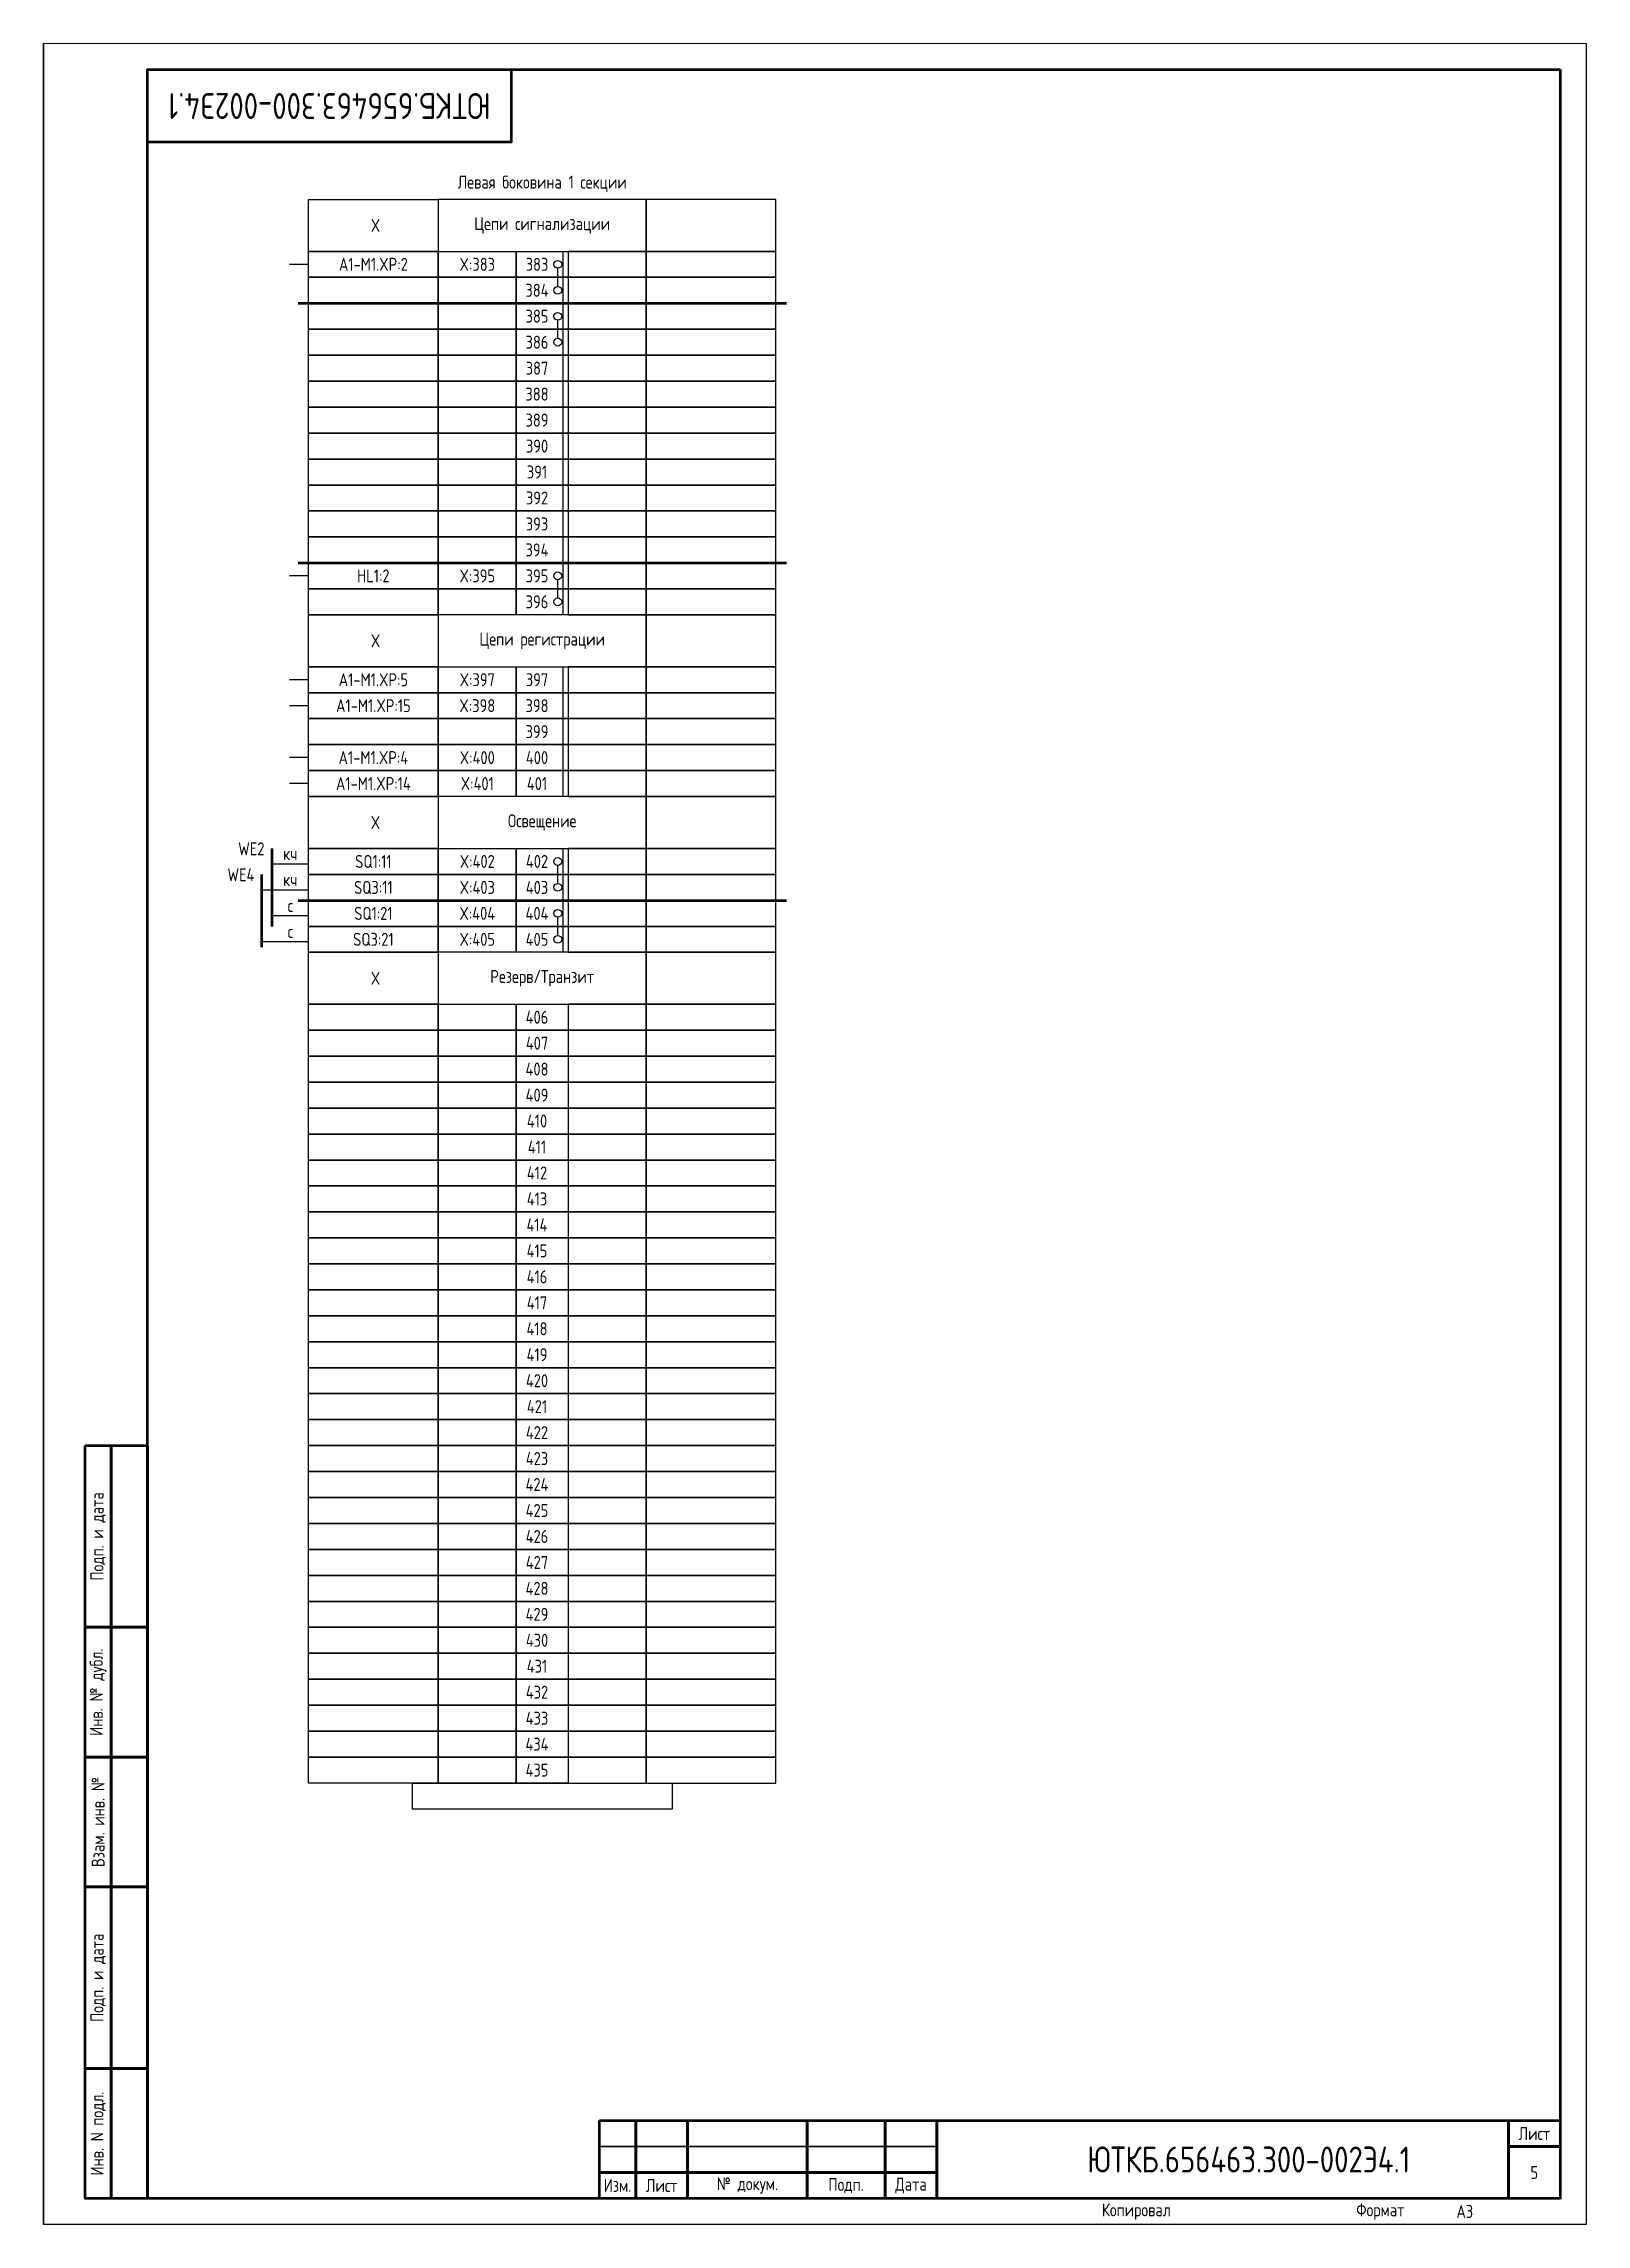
# Paper-space layout 'Э4.1_5' of a CAD drawing. Header units: millimetres, sheet in inches. Extents: x 237.7 to 244.8, y 94.4 to 104.5.
# The model-space entities are those that its viewports show. They can reach past a viewport. Long polylines and large blocks are cut down to what shows.
import ezdxf

# ---------------------------------------------------------------- set-up
doc = ezdxf.new("R2010")
doc.units = ezdxf.units.MM
doc.styles.add('Gost_type_A', font='GOST_A.TTF')

# ---------------------------------------------------------------- blocks, each defined once
blk = doc.blocks.new('Штамп левый нижний')
at = {"lineweight": 50}
for points in [[(-12, 145), (-7, 145), (-7, 110), (-12, 110)], [(-7, 145), (0, 145), (0, 110), (-7, 110)], [(-12, 110), (-7, 110), (-7, 85), (-12, 85)], [(-7, 110), (0, 110), (0, 85), (-7, 85)], [(-12, 85), (-7, 85), (-7, 60), (-12, 60)], [(-7, 85), (0, 85), (0, 60), (-7, 60)], [(-12, 60), (-7, 60), (-7, 25), (-12, 25)], [(-7, 60), (0, 60), (0, 25), (-7, 25)], [(-12, 25), (-7, 25), (-7, 0), (-12, 0)], [(-7, 25), (0, 25), (0, 0), (-7, 0)]]:
    blk.add_lwpolyline(points, close=True, dxfattribs=at)
at = {"char_height": 2.5, "attachment_point": 5, "rotation": 90, "style": 'Gost_type_A'}
for s, insert, width in [('Подп. и дата', (-9.5, 127.5), 35), ('Инв. № дубл.', (-9.5, 97.5), 25), ('Взам. инв. №', (-9.5, 72.5), 25), ('Подп. и дата', (-9.5, 42.5), 35), ('Инв. N подл.', (-9.5, 12.5), 25)]:
    blk.add_mtext(s, dxfattribs=dict(at, insert=insert, width=width))
blk = doc.blocks.new('Штамп угловой верхний')
at = {"lineweight": 50}
blk.add_lwpolyline([(0, 0), (70, 0), (70, -14), (0, -14)], close=True, dxfattribs=at)
blk = doc.blocks.new('Штамп малый нижний')
at = {"lineweight": 50}
for points in [[(-185, 15), (-178, 15), (-178, 5), (-185, 5)], [(-178, 15), (-168, 15), (-168, 5), (-178, 5)], [(-168, 15), (-145, 15), (-145, 5), (-168, 5)], [(-145, 15), (-130, 15), (-130, 5), (-145, 5)], [(-130, 15), (-120, 15), (-120, 5), (-130, 5)], [(-120, 15), (-10, 15), (-10, 0), (-120, 0)], [(-10, 15), (0, 15), (0, 10), (-10, 10)], [(-10, 10), (0, 10), (0, 0), (-10, 0)], [(-185, 5), (-178, 5), (-178, 0), (-185, 0)], [(-178, 5), (-168, 5), (-168, 0), (-178, 0)], [(-168, 5), (-145, 5), (-145, 0), (-168, 0)], [(-145, 5), (-130, 5), (-130, 0), (-145, 0)], [(-130, 5), (-120, 5), (-120, 0), (-130, 0)]]:
    blk.add_lwpolyline(points, close=True, dxfattribs=at)
for points in [[(-185, 15), (-178, 15), (-178, 10), (-185, 10)], [(-178, 15), (-168, 15), (-168, 10), (-178, 10)], [(-168, 15), (-145, 15), (-145, 10), (-168, 10)], [(-145, 15), (-130, 15), (-130, 10), (-145, 10)], [(-130, 15), (-120, 15), (-120, 10), (-130, 10)], [(-185, 10), (-178, 10), (-178, 5), (-185, 5)], [(-178, 10), (-168, 10), (-168, 5), (-178, 5)], [(-168, 10), (-145, 10), (-145, 5), (-168, 5)], [(-145, 10), (-130, 10), (-130, 5), (-145, 5)], [(-130, 10), (-120, 10), (-120, 5), (-130, 5)]]:
    blk.add_lwpolyline(points, close=True)
at = {"char_height": 2.5, "style": 'Gost_type_A'}
for s, insert, width, attachment_point in [('Лист', (-5, 12.5), 10, 5), ('Изм.', (-181.5, 2.5), 7, 5), ('Лист', (-173, 2.5), 10, 5), ('№ докум.', (-156.5, 2.5), 23, 5), ('Подп.', (-137.5, 2.5), 15, 5), ('Дата', (-125, 2.5), 10, 5), ('Копировал', (-75, -2.53), 13.1202, 6), ('Формат', (-30, -2.53), 13.1202, 6)]:
    blk.add_mtext(s, dxfattribs=dict(at, insert=insert, width=width, attachment_point=attachment_point))

msp = doc.modelspace()

# ---------------------------------------------------------------- linework, layer by layer
for p, q in [((7168, 380.07), (7168, 320.07)), ((7119, 377.57), (7115.38, 377.57)), ((7167, 373.32), (7167, 376.82)), ((7167, 363.32), (7167, 366.82)), ((7168, 320.07), (7168, 310.07)), ((7119, 317.57), (7115.38, 317.57)), ((7167, 313.32), (7167, 316.82)), ((7168, 300.07), (7168, 275.07)), ((7119, 297.57), (7115.38, 297.57)), ((7119, 292.57), (7115.38, 292.57)), ((7119, 282.57), (7115.38, 282.57)), ((7119, 277.57), (7115.38, 277.57)), ((7168, 265.07), (7168, 245.07)), ((7119, 262.07), (7112, 262.07)), ((7167, 258.32), (7167, 261.82)), ((7119, 257.07), (7110, 257.07)), ((7119, 252.07), (7112, 252.07)), ((7167, 248.32), (7167, 251.82)), ((7119, 247.07), (7110, 247.07))]:
    msp.add_line(p, q)
at = {"lineweight": 50}
for p, q in [((7117, 370.07), (7211, 370.07)), ((7117, 320.07), (7211, 320.07)), ((7112, 250.07), (7112, 265.07)), ((7110, 246.07), (7110, 260.07)), ((7117, 255.07), (7211, 255.07))]:
    msp.add_line(p, q, dxfattribs=at)
for points in [[(7068, 420.07), (7068, 0.07), (6771, 0.07), (6771, 420.07)], [(7365, 420.07), (7365, 0.07), (7068, 0.07), (7068, 420.07)], [(7119, 390.07), (7144, 390.07), (7144, 380.07), (7119, 380.07)], [(7184, 390.07), (7144, 390.07), (7144, 380.07), (7184, 380.07)], [(7209, 390.07), (7184, 390.07), (7184, 380.07), (7209, 380.07)], [(7119, 380.07), (7144, 380.07), (7144, 375.07), (7119, 375.07)], [(7144, 380.07), (7159, 380.07), (7159, 375.07), (7144, 375.07)], [(7159, 380.07), (7169, 380.07), (7169, 375.07), (7159, 375.07)], [(7184, 380.07), (7169, 380.07), (7169, 375.07), (7184, 375.07)], [(7209, 380.07), (7184, 380.07), (7184, 375.07), (7209, 375.07)], [(7119, 375.07), (7144, 375.07), (7144, 370.07), (7119, 370.07)], [(7144, 375.07), (7159, 375.07), (7159, 370.07), (7144, 370.07)], [(7159, 375.07), (7169, 375.07), (7169, 370.07), (7159, 370.07)], [(7184, 375.07), (7169, 375.07), (7169, 370.07), (7184, 370.07)], [(7209, 375.07), (7184, 375.07), (7184, 370.07), (7209, 370.07)], [(7119, 370.07), (7144, 370.07), (7144, 365.07), (7119, 365.07)], [(7144, 370.07), (7159, 370.07), (7159, 365.07), (7144, 365.07)], [(7159, 370.07), (7169, 370.07), (7169, 365.07), (7159, 365.07)], [(7184, 370.07), (7169, 370.07), (7169, 365.07), (7184, 365.07)], [(7209, 370.07), (7184, 370.07), (7184, 365.07), (7209, 365.07)], [(7119, 365.07), (7144, 365.07), (7144, 360.07), (7119, 360.07)], [(7144, 365.07), (7159, 365.07), (7159, 360.07), (7144, 360.07)], [(7159, 365.07), (7169, 365.07), (7169, 360.07), (7159, 360.07)], [(7184, 365.07), (7169, 365.07), (7169, 360.07), (7184, 360.07)], [(7209, 365.07), (7184, 365.07), (7184, 360.07), (7209, 360.07)], [(7119, 360.07), (7144, 360.07), (7144, 355.07), (7119, 355.07)], [(7144, 360.07), (7159, 360.07), (7159, 355.07), (7144, 355.07)], [(7159, 360.07), (7169, 360.07), (7169, 355.07), (7159, 355.07)], [(7184, 360.07), (7169, 360.07), (7169, 355.07), (7184, 355.07)], [(7209, 360.07), (7184, 360.07), (7184, 355.07), (7209, 355.07)], [(7119, 355.07), (7144, 355.07), (7144, 350.07), (7119, 350.07)], [(7144, 355.07), (7159, 355.07), (7159, 350.07), (7144, 350.07)], [(7159, 355.07), (7169, 355.07), (7169, 350.07), (7159, 350.07)], [(7184, 355.07), (7169, 355.07), (7169, 350.07), (7184, 350.07)], [(7209, 355.07), (7184, 355.07), (7184, 350.07), (7209, 350.07)], [(7119, 350.07), (7144, 350.07), (7144, 345.07), (7119, 345.07)], [(7144, 350.07), (7159, 350.07), (7159, 345.07), (7144, 345.07)], [(7159, 350.07), (7169, 350.07), (7169, 345.07), (7159, 345.07)], [(7184, 350.07), (7169, 350.07), (7169, 345.07), (7184, 345.07)], [(7209, 350.07), (7184, 350.07), (7184, 345.07), (7209, 345.07)], [(7119, 345.07), (7144, 345.07), (7144, 340.07), (7119, 340.07)], [(7144, 345.07), (7159, 345.07), (7159, 340.07), (7144, 340.07)], [(7159, 345.07), (7169, 345.07), (7169, 340.07), (7159, 340.07)], [(7184, 345.07), (7169, 345.07), (7169, 340.07), (7184, 340.07)], [(7209, 345.07), (7184, 345.07), (7184, 340.07), (7209, 340.07)], [(7119, 340.07), (7144, 340.07), (7144, 335.07), (7119, 335.07)], [(7144, 340.07), (7159, 340.07), (7159, 335.07), (7144, 335.07)], [(7159, 340.07), (7169, 340.07), (7169, 335.07), (7159, 335.07)], [(7184, 340.07), (7169, 340.07), (7169, 335.07), (7184, 335.07)], [(7209, 340.07), (7184, 340.07), (7184, 335.07), (7209, 335.07)], [(7119, 335.07), (7144, 335.07), (7144, 330.07), (7119, 330.07)], [(7144, 335.07), (7159, 335.07), (7159, 330.07), (7144, 330.07)], [(7159, 335.07), (7169, 335.07), (7169, 330.07), (7159, 330.07)], [(7184, 335.07), (7169, 335.07), (7169, 330.07), (7184, 330.07)], [(7209, 335.07), (7184, 335.07), (7184, 330.07), (7209, 330.07)], [(7119, 330.07), (7144, 330.07), (7144, 325.07), (7119, 325.07)], [(7144, 330.07), (7159, 330.07), (7159, 325.07), (7144, 325.07)], [(7159, 330.07), (7169, 330.07), (7169, 325.07), (7159, 325.07)], [(7184, 330.07), (7169, 330.07), (7169, 325.07), (7184, 325.07)], [(7209, 330.07), (7184, 330.07), (7184, 325.07), (7209, 325.07)], [(7119, 325.07), (7144, 325.07), (7144, 320.07), (7119, 320.07)], [(7144, 325.07), (7159, 325.07), (7159, 320.07), (7144, 320.07)], [(7159, 325.07), (7169, 325.07), (7169, 320.07), (7159, 320.07)], [(7184, 325.07), (7169, 325.07), (7169, 320.07), (7184, 320.07)], [(7209, 325.07), (7184, 325.07), (7184, 320.07), (7209, 320.07)], [(7119, 320.07), (7144, 320.07), (7144, 315.07), (7119, 315.07)], [(7144, 320.07), (7159, 320.07), (7159, 315.07), (7144, 315.07)], [(7159, 320.07), (7169, 320.07), (7169, 315.07), (7159, 315.07)], [(7184, 320.07), (7169, 320.07), (7169, 315.07), (7184, 315.07)], [(7209, 320.07), (7184, 320.07), (7184, 315.07), (7209, 315.07)], [(7119, 315.07), (7144, 315.07), (7144, 310.07), (7119, 310.07)], [(7144, 315.07), (7159, 315.07), (7159, 310.07), (7144, 310.07)], [(7159, 315.07), (7169, 315.07), (7169, 310.07), (7159, 310.07)], [(7184, 315.07), (7169, 315.07), (7169, 310.07), (7184, 310.07)], [(7209, 315.07), (7184, 315.07), (7184, 310.07), (7209, 310.07)], [(7119, 310.07), (7144, 310.07), (7144, 300.07), (7119, 300.07)], [(7184, 310.07), (7144, 310.07), (7144, 300.07), (7184, 300.07)], [(7209, 310.07), (7184, 310.07), (7184, 300.07), (7209, 300.07)], [(7119, 300.07), (7144, 300.07), (7144, 295.07), (7119, 295.07)], [(7144, 300.07), (7159, 300.07), (7159, 295.07), (7144, 295.07)], [(7159, 300.07), (7169, 300.07), (7169, 295.07), (7159, 295.07)], [(7184, 300.07), (7169, 300.07), (7169, 295.07), (7184, 295.07)], [(7209, 300.07), (7184, 300.07), (7184, 295.07), (7209, 295.07)], [(7119, 295.07), (7144, 295.07), (7144, 290.07), (7119, 290.07)], [(7144, 295.07), (7159, 295.07), (7159, 290.07), (7144, 290.07)], [(7159, 295.07), (7169, 295.07), (7169, 290.07), (7159, 290.07)], [(7184, 295.07), (7169, 295.07), (7169, 290.07), (7184, 290.07)], [(7209, 295.07), (7184, 295.07), (7184, 290.07), (7209, 290.07)], [(7119, 290.07), (7144, 290.07), (7144, 285.07), (7119, 285.07)], [(7144, 290.07), (7159, 290.07), (7159, 285.07), (7144, 285.07)], [(7159, 290.07), (7169, 290.07), (7169, 285.07), (7159, 285.07)], [(7184, 290.07), (7169, 290.07), (7169, 285.07), (7184, 285.07)], [(7209, 290.07), (7184, 290.07), (7184, 285.07), (7209, 285.07)], [(7119, 285.07), (7144, 285.07), (7144, 280.07), (7119, 280.07)], [(7144, 285.07), (7159, 285.07), (7159, 280.07), (7144, 280.07)], [(7159, 285.07), (7169, 285.07), (7169, 280.07), (7159, 280.07)], [(7184, 285.07), (7169, 285.07), (7169, 280.07), (7184, 280.07)], [(7209, 285.07), (7184, 285.07), (7184, 280.07), (7209, 280.07)], [(7119, 280.07), (7144, 280.07), (7144, 275.07), (7119, 275.07)], [(7144, 280.07), (7159, 280.07), (7159, 275.07), (7144, 275.07)], [(7159, 280.07), (7169, 280.07), (7169, 275.07), (7159, 275.07)], [(7184, 280.07), (7169, 280.07), (7169, 275.07), (7184, 275.07)], [(7209, 280.07), (7184, 280.07), (7184, 275.07), (7209, 275.07)], [(7119, 275.07), (7144, 275.07), (7144, 265.07), (7119, 265.07)], [(7184, 275.07), (7144, 275.07), (7144, 265.07), (7184, 265.07)], [(7209, 275.07), (7184, 275.07), (7184, 265.07), (7209, 265.07)], [(7119, 265.07), (7144, 265.07), (7144, 260.07), (7119, 260.07)], [(7144, 265.07), (7159, 265.07), (7159, 260.07), (7144, 260.07)], [(7159, 265.07), (7169, 265.07), (7169, 260.07), (7159, 260.07)], [(7184, 265.07), (7169, 265.07), (7169, 260.07), (7184, 260.07)], [(7209, 265.07), (7184, 265.07), (7184, 260.07), (7209, 260.07)], [(7119, 260.07), (7144, 260.07), (7144, 255.07), (7119, 255.07)], [(7144, 260.07), (7159, 260.07), (7159, 255.07), (7144, 255.07)], [(7159, 260.07), (7169, 260.07), (7169, 255.07), (7159, 255.07)], [(7184, 260.07), (7169, 260.07), (7169, 255.07), (7184, 255.07)], [(7209, 260.07), (7184, 260.07), (7184, 255.07), (7209, 255.07)], [(7119, 255.07), (7144, 255.07), (7144, 250.07), (7119, 250.07)], [(7144, 255.07), (7159, 255.07), (7159, 250.07), (7144, 250.07)], [(7159, 255.07), (7169, 255.07), (7169, 250.07), (7159, 250.07)], [(7184, 255.07), (7169, 255.07), (7169, 250.07), (7184, 250.07)], [(7209, 255.07), (7184, 255.07), (7184, 250.07), (7209, 250.07)], [(7119, 250.07), (7144, 250.07), (7144, 245.07), (7119, 245.07)], [(7144, 250.07), (7159, 250.07), (7159, 245.07), (7144, 245.07)], [(7159, 250.07), (7169, 250.07), (7169, 245.07), (7159, 245.07)], [(7184, 250.07), (7169, 250.07), (7169, 245.07), (7184, 245.07)], [(7209, 250.07), (7184, 250.07), (7184, 245.07), (7209, 245.07)], [(7119, 245.07), (7144, 245.07), (7144, 235.07), (7119, 235.07)], [(7184, 245.07), (7144, 245.07), (7144, 235.07), (7184, 235.07)], [(7209, 245.07), (7184, 245.07), (7184, 235.07), (7209, 235.07)], [(7119, 235.07), (7144, 235.07), (7144, 230.07), (7119, 230.07)], [(7144, 235.07), (7159, 235.07), (7159, 230.07), (7144, 230.07)], [(7159, 235.07), (7169, 235.07), (7169, 230.07), (7159, 230.07)], [(7184, 235.07), (7169, 235.07), (7169, 230.07), (7184, 230.07)], [(7209, 235.07), (7184, 235.07), (7184, 230.07), (7209, 230.07)], [(7119, 230.07), (7144, 230.07), (7144, 225.07), (7119, 225.07)], [(7144, 230.07), (7159, 230.07), (7159, 225.07), (7144, 225.07)], [(7159, 230.07), (7169, 230.07), (7169, 225.07), (7159, 225.07)], [(7184, 230.07), (7169, 230.07), (7169, 225.07), (7184, 225.07)], [(7209, 230.07), (7184, 230.07), (7184, 225.07), (7209, 225.07)], [(7119, 225.07), (7144, 225.07), (7144, 220.07), (7119, 220.07)], [(7144, 225.07), (7159, 225.07), (7159, 220.07), (7144, 220.07)], [(7159, 225.07), (7169, 225.07), (7169, 220.07), (7159, 220.07)], [(7184, 225.07), (7169, 225.07), (7169, 220.07), (7184, 220.07)], [(7209, 225.07), (7184, 225.07), (7184, 220.07), (7209, 220.07)], [(7119, 220.07), (7144, 220.07), (7144, 215.07), (7119, 215.07)], [(7144, 220.07), (7159, 220.07), (7159, 215.07), (7144, 215.07)], [(7159, 220.07), (7169, 220.07), (7169, 215.07), (7159, 215.07)], [(7184, 220.07), (7169, 220.07), (7169, 215.07), (7184, 215.07)], [(7209, 220.07), (7184, 220.07), (7184, 215.07), (7209, 215.07)], [(7119, 215.07), (7144, 215.07), (7144, 210.07), (7119, 210.07)], [(7144, 215.07), (7159, 215.07), (7159, 210.07), (7144, 210.07)], [(7159, 215.07), (7169, 215.07), (7169, 210.07), (7159, 210.07)], [(7184, 215.07), (7169, 215.07), (7169, 210.07), (7184, 210.07)], [(7209, 215.07), (7184, 215.07), (7184, 210.07), (7209, 210.07)], [(7119, 210.07), (7144, 210.07), (7144, 205.07), (7119, 205.07)], [(7144, 210.07), (7159, 210.07), (7159, 205.07), (7144, 205.07)], [(7159, 210.07), (7169, 210.07), (7169, 205.07), (7159, 205.07)], [(7184, 210.07), (7169, 210.07), (7169, 205.07), (7184, 205.07)], [(7209, 210.07), (7184, 210.07), (7184, 205.07), (7209, 205.07)], [(7119, 205.07), (7144, 205.07), (7144, 200.07), (7119, 200.07)], [(7144, 205.07), (7159, 205.07), (7159, 200.07), (7144, 200.07)], [(7159, 205.07), (7169, 205.07), (7169, 200.07), (7159, 200.07)], [(7184, 205.07), (7169, 205.07), (7169, 200.07), (7184, 200.07)], [(7209, 205.07), (7184, 205.07), (7184, 200.07), (7209, 200.07)], [(7119, 200.07), (7144, 200.07), (7144, 195.07), (7119, 195.07)], [(7144, 200.07), (7159, 200.07), (7159, 195.07), (7144, 195.07)], [(7159, 200.07), (7169, 200.07), (7169, 195.07), (7159, 195.07)], [(7184, 200.07), (7169, 200.07), (7169, 195.07), (7184, 195.07)], [(7209, 200.07), (7184, 200.07), (7184, 195.07), (7209, 195.07)], [(7119, 195.07), (7144, 195.07), (7144, 190.07), (7119, 190.07)], [(7144, 195.07), (7159, 195.07), (7159, 190.07), (7144, 190.07)], [(7159, 195.07), (7169, 195.07), (7169, 190.07), (7159, 190.07)], [(7184, 195.07), (7169, 195.07), (7169, 190.07), (7184, 190.07)], [(7209, 195.07), (7184, 195.07), (7184, 190.07), (7209, 190.07)], [(7119, 190.07), (7144, 190.07), (7144, 185.07), (7119, 185.07)], [(7144, 190.07), (7159, 190.07), (7159, 185.07), (7144, 185.07)], [(7159, 190.07), (7169, 190.07), (7169, 185.07), (7159, 185.07)], [(7184, 190.07), (7169, 190.07), (7169, 185.07), (7184, 185.07)], [(7209, 190.07), (7184, 190.07), (7184, 185.07), (7209, 185.07)], [(7119, 185.07), (7144, 185.07), (7144, 180.07), (7119, 180.07)], [(7144, 185.07), (7159, 185.07), (7159, 180.07), (7144, 180.07)], [(7159, 185.07), (7169, 185.07), (7169, 180.07), (7159, 180.07)], [(7184, 185.07), (7169, 185.07), (7169, 180.07), (7184, 180.07)], [(7209, 185.07), (7184, 185.07), (7184, 180.07), (7209, 180.07)], [(7119, 180.07), (7144, 180.07), (7144, 175.07), (7119, 175.07)], [(7144, 180.07), (7159, 180.07), (7159, 175.07), (7144, 175.07)], [(7159, 180.07), (7169, 180.07), (7169, 175.07), (7159, 175.07)], [(7184, 180.07), (7169, 180.07), (7169, 175.07), (7184, 175.07)], [(7209, 180.07), (7184, 180.07), (7184, 175.07), (7209, 175.07)], [(7119, 175.07), (7144, 175.07), (7144, 170.07), (7119, 170.07)], [(7144, 175.07), (7159, 175.07), (7159, 170.07), (7144, 170.07)], [(7159, 175.07), (7169, 175.07), (7169, 170.07), (7159, 170.07)], [(7184, 175.07), (7169, 175.07), (7169, 170.07), (7184, 170.07)], [(7209, 175.07), (7184, 175.07), (7184, 170.07), (7209, 170.07)], [(7119, 170.07), (7144, 170.07), (7144, 165.07), (7119, 165.07)], [(7144, 170.07), (7159, 170.07), (7159, 165.07), (7144, 165.07)], [(7159, 170.07), (7169, 170.07), (7169, 165.07), (7159, 165.07)], [(7184, 170.07), (7169, 170.07), (7169, 165.07), (7184, 165.07)], [(7209, 170.07), (7184, 170.07), (7184, 165.07), (7209, 165.07)], [(7119, 165.07), (7144, 165.07), (7144, 160.07), (7119, 160.07)], [(7144, 165.07), (7159, 165.07), (7159, 160.07), (7144, 160.07)], [(7159, 165.07), (7169, 165.07), (7169, 160.07), (7159, 160.07)], [(7184, 165.07), (7169, 165.07), (7169, 160.07), (7184, 160.07)], [(7209, 165.07), (7184, 165.07), (7184, 160.07), (7209, 160.07)], [(7119, 160.07), (7144, 160.07), (7144, 155.07), (7119, 155.07)], [(7144, 160.07), (7159, 160.07), (7159, 155.07), (7144, 155.07)], [(7159, 160.07), (7169, 160.07), (7169, 155.07), (7159, 155.07)], [(7184, 160.07), (7169, 160.07), (7169, 155.07), (7184, 155.07)], [(7209, 160.07), (7184, 160.07), (7184, 155.07), (7209, 155.07)], [(7119, 155.07), (7144, 155.07), (7144, 150.07), (7119, 150.07)], [(7144, 155.07), (7159, 155.07), (7159, 150.07), (7144, 150.07)], [(7159, 155.07), (7169, 155.07), (7169, 150.07), (7159, 150.07)], [(7184, 155.07), (7169, 155.07), (7169, 150.07), (7184, 150.07)], [(7209, 155.07), (7184, 155.07), (7184, 150.07), (7209, 150.07)], [(7119, 150.07), (7144, 150.07), (7144, 145.07), (7119, 145.07)], [(7144, 150.07), (7159, 150.07), (7159, 145.07), (7144, 145.07)], [(7159, 150.07), (7169, 150.07), (7169, 145.07), (7159, 145.07)], [(7184, 150.07), (7169, 150.07), (7169, 145.07), (7184, 145.07)], [(7209, 150.07), (7184, 150.07), (7184, 145.07), (7209, 145.07)], [(7119, 145.07), (7144, 145.07), (7144, 140.07), (7119, 140.07)], [(7144, 145.07), (7159, 145.07), (7159, 140.07), (7144, 140.07)], [(7159, 145.07), (7169, 145.07), (7169, 140.07), (7159, 140.07)], [(7184, 145.07), (7169, 145.07), (7169, 140.07), (7184, 140.07)], [(7209, 145.07), (7184, 145.07), (7184, 140.07), (7209, 140.07)], [(7119, 140.07), (7144, 140.07), (7144, 135.07), (7119, 135.07)], [(7144, 140.07), (7159, 140.07), (7159, 135.07), (7144, 135.07)], [(7159, 140.07), (7169, 140.07), (7169, 135.07), (7159, 135.07)], [(7184, 140.07), (7169, 140.07), (7169, 135.07), (7184, 135.07)], [(7209, 140.07), (7184, 140.07), (7184, 135.07), (7209, 135.07)], [(7119, 135.07), (7144, 135.07), (7144, 130.07), (7119, 130.07)], [(7144, 135.07), (7159, 135.07), (7159, 130.07), (7144, 130.07)], [(7159, 135.07), (7169, 135.07), (7169, 130.07), (7159, 130.07)], [(7184, 135.07), (7169, 135.07), (7169, 130.07), (7184, 130.07)], [(7209, 135.07), (7184, 135.07), (7184, 130.07), (7209, 130.07)], [(7119, 130.07), (7144, 130.07), (7144, 125.07), (7119, 125.07)], [(7144, 130.07), (7159, 130.07), (7159, 125.07), (7144, 125.07)], [(7159, 130.07), (7169, 130.07), (7169, 125.07), (7159, 125.07)], [(7184, 130.07), (7169, 130.07), (7169, 125.07), (7184, 125.07)], [(7209, 130.07), (7184, 130.07), (7184, 125.07), (7209, 125.07)], [(7119, 125.07), (7144, 125.07), (7144, 120.07), (7119, 120.07)], [(7144, 125.07), (7159, 125.07), (7159, 120.07), (7144, 120.07)], [(7159, 125.07), (7169, 125.07), (7169, 120.07), (7159, 120.07)], [(7184, 125.07), (7169, 125.07), (7169, 120.07), (7184, 120.07)], [(7209, 125.07), (7184, 125.07), (7184, 120.07), (7209, 120.07)], [(7119, 120.07), (7144, 120.07), (7144, 115.07), (7119, 115.07)], [(7144, 120.07), (7159, 120.07), (7159, 115.07), (7144, 115.07)], [(7159, 120.07), (7169, 120.07), (7169, 115.07), (7159, 115.07)], [(7184, 120.07), (7169, 120.07), (7169, 115.07), (7184, 115.07)], [(7209, 120.07), (7184, 120.07), (7184, 115.07), (7209, 115.07)], [(7119, 115.07), (7144, 115.07), (7144, 110.07), (7119, 110.07)], [(7144, 115.07), (7159, 115.07), (7159, 110.07), (7144, 110.07)], [(7159, 115.07), (7169, 115.07), (7169, 110.07), (7159, 110.07)], [(7184, 115.07), (7169, 115.07), (7169, 110.07), (7184, 110.07)], [(7209, 115.07), (7184, 115.07), (7184, 110.07), (7209, 110.07)], [(7119, 110.07), (7144, 110.07), (7144, 105.07), (7119, 105.07)], [(7144, 110.07), (7159, 110.07), (7159, 105.07), (7144, 105.07)], [(7159, 110.07), (7169, 110.07), (7169, 105.07), (7159, 105.07)], [(7184, 110.07), (7169, 110.07), (7169, 105.07), (7184, 105.07)], [(7209, 110.07), (7184, 110.07), (7184, 105.07), (7209, 105.07)], [(7119, 105.07), (7144, 105.07), (7144, 100.07), (7119, 100.07)], [(7144, 105.07), (7159, 105.07), (7159, 100.07), (7144, 100.07)], [(7159, 105.07), (7169, 105.07), (7169, 100.07), (7159, 100.07)], [(7184, 105.07), (7169, 105.07), (7169, 100.07), (7184, 100.07)], [(7209, 105.07), (7184, 105.07), (7184, 100.07), (7209, 100.07)], [(7119, 100.07), (7144, 100.07), (7144, 95.07), (7119, 95.07)], [(7144, 100.07), (7159, 100.07), (7159, 95.07), (7144, 95.07)], [(7159, 100.07), (7169, 100.07), (7169, 95.07), (7159, 95.07)], [(7184, 100.07), (7169, 100.07), (7169, 95.07), (7184, 95.07)], [(7209, 100.07), (7184, 100.07), (7184, 95.07), (7209, 95.07)], [(7119, 95.07), (7144, 95.07), (7144, 90.07), (7119, 90.07)], [(7144, 95.07), (7159, 95.07), (7159, 90.07), (7144, 90.07)], [(7159, 95.07), (7169, 95.07), (7169, 90.07), (7159, 90.07)], [(7184, 95.07), (7169, 95.07), (7169, 90.07), (7184, 90.07)], [(7209, 95.07), (7184, 95.07), (7184, 90.07), (7209, 90.07)], [(7119, 90.07), (7144, 90.07), (7144, 85.07), (7119, 85.07)], [(7144, 90.07), (7159, 90.07), (7159, 85.07), (7144, 85.07)], [(7159, 90.07), (7169, 90.07), (7169, 85.07), (7159, 85.07)], [(7184, 90.07), (7169, 90.07), (7169, 85.07), (7184, 85.07)], [(7209, 90.07), (7184, 90.07), (7184, 85.07), (7209, 85.07)], [(7139, 85.07), (7189, 85.07), (7189, 80.07), (7139, 80.07)]]:
    msp.add_lwpolyline(points, close=True)
msp.add_lwpolyline([(7360, 415.07), (7360, 5.07), (7088, 5.07), (7088, 415.07)], close=True, dxfattribs=at)
for centre in [(7167, 377.57), (7167, 372.57), (7167, 367.57), (7167, 362.57), (7167, 317.57), (7167, 312.57), (7167, 262.57), (7167, 257.57), (7167, 252.57), (7167, 247.57)]:
    msp.add_circle(centre, 0.75)

# ---------------------------------------------------------------- block references
for name, p in [('Штамп угловой верхний', (7088, 415.07)), ('Штамп левый нижний', (7088, 5.07)), ('Штамп малый нижний', (7360, 5.07))]:
    msp.add_blockref(name, p)

# ---------------------------------------------------------------- texts
at = {"insert": (7123, 408.07), "char_height": 5, "width": 70, "attachment_point": 5, "rotation": 180, "style": 'Gost_type_A'}
msp.add_mtext('ЮТКБ.656463.300-002Э4.1', dxfattribs=at)
at = {"style": 'Gost_type_A'}
for s, insert, char_height, width, attachment_point in [('Левая боковина 1 секции', (7164, 393.07), 2.5, 90, 5), ('Цепи сигнализации', (7164, 385.07), 2.5, 40, 5), ('X', (7131.91, 385.07), 2.5, 25, 5), ('A1-M1.XP:2', (7131.5, 377.57), 2.5, 25, 5), ('HL1:2', (7131.5, 317.57), 2.5, 25, 5), ('Цепи регистрации', (7164, 305.07), 2.5, 40, 5), ('X', (7131.91, 305.07), 2.5, 25, 5), ('A1-M1.XP:5', (7131.5, 297.57), 2.5, 25, 5), ('A1-M1.XP:15', (7131.5, 292.57), 2.5, 25, 5), ('A1-M1.XP:4', (7131.5, 282.57), 2.5, 25, 5), ('A1-M1.XP:14', (7131.5, 277.57), 2.5, 25, 5), ('X', (7131.91, 270.07), 2.5, 25, 5), ('Освещение', (7164, 270.07), 2.5, 40, 5), ('WE2', (7108, 265), 2.5, 7, 5), ('WE4', (7106, 260), 2.5, 7, 5), ('кч', (7115.5, 264.07), 2.5, 7, 5), ('SQ1:11', (7131.5, 262.57), 2.5, 25, 5), ('кч', (7115.5, 259.07), 2.5, 7, 5), ('SQ3:11', (7131.5, 257.57), 2.5, 25, 5), ('с', (7115.5, 254.07), 2.5, 7, 5), ('SQ1:21', (7131.5, 252.57), 2.5, 25, 5), ('с', (7115.5, 249.07), 2.5, 7, 5), ('SQ3:21', (7131.5, 247.57), 2.5, 25, 5), ('X', (7131.91, 240.07), 2.5, 25, 5), ('Резерв/Транзит', (7164, 240.07), 2.5, 40, 5), ('ЮТКБ.656463.300-002Э4.1', (7300, 12.57), 5, 120, 5), ('5', (7355, 10.07), 2.5, 10, 5), ('A3', (7340, 2.57), 2.5, 20, 4), ('A3', (7340, 2.57), 2.5, 20, 4)]:
    msp.add_mtext(s, dxfattribs=dict(at, insert=insert, char_height=char_height, width=width, attachment_point=attachment_point))
at = {"ltscale": 10, "char_height": 2.5, "attachment_point": 5, "style": 'Gost_type_A'}
for s, insert, width in [('X:383', (7151.5, 377.57), 15), ('383', (7163, 377.57), 8), ('384', (7163, 372.57), 8), ('385', (7163, 367.57), 8), ('386', (7163, 362.57), 8), ('387', (7163, 357.57), 8), ('388', (7163, 352.57), 8), ('389', (7163, 347.57), 8), ('390', (7163, 342.57), 8), ('391', (7163, 337.57), 8), ('392', (7163, 332.57), 8), ('393', (7163, 327.57), 8), ('394', (7163, 322.57), 8), ('X:395', (7151.5, 317.57), 15), ('395', (7163, 317.57), 8), ('396', (7163, 312.57), 8), ('X:397', (7151.5, 297.57), 15), ('397', (7163, 297.57), 8), ('X:398', (7151.5, 292.57), 15), ('398', (7163, 292.57), 8), ('399', (7163, 287.57), 8), ('X:400', (7151.5, 282.57), 15), ('400', (7163, 282.57), 8), ('X:401', (7151.5, 277.57), 15), ('401', (7163, 277.57), 8), ('X:402', (7151.5, 262.57), 15), ('402', (7163, 262.57), 8), ('X:403', (7151.5, 257.57), 15), ('403', (7163, 257.57), 8), ('X:404', (7151.5, 252.57), 15), ('404', (7163, 252.57), 8), ('X:405', (7151.5, 247.57), 15), ('405', (7163, 247.57), 8), ('406', (7163, 232.57), 8), ('407', (7163, 227.57), 8), ('408', (7163, 222.57), 8), ('409', (7163, 217.57), 8), ('410', (7163, 212.57), 8), ('411', (7163, 207.57), 8), ('412', (7163, 202.57), 8), ('413', (7163, 197.57), 8), ('414', (7163, 192.57), 8), ('415', (7163, 187.57), 8), ('416', (7163, 182.57), 8), ('417', (7163, 177.57), 8), ('418', (7163, 172.57), 8), ('419', (7163, 167.57), 8), ('420', (7163, 162.57), 8), ('421', (7163, 157.57), 8), ('422', (7163, 152.57), 8), ('423', (7163, 147.57), 8), ('424', (7163, 142.57), 8), ('425', (7163, 137.57), 8), ('426', (7163, 132.57), 8), ('427', (7163, 127.57), 8), ('428', (7163, 122.57), 8), ('429', (7163, 117.57), 8), ('430', (7163, 112.57), 8), ('431', (7163, 107.57), 8), ('432', (7163, 102.57), 8), ('433', (7163, 97.57), 8), ('434', (7163, 92.57), 8), ('435', (7163, 87.57), 8)]:
    msp.add_mtext(s, dxfattribs=dict(at, insert=insert, width=width))

psp = doc.layouts.new('Э4.1_5')

# ---------------------------------------------------------------- viewports
at = {"layer": '0', "view_target_point": (1406.353, 188.427)}
psp.add_viewport(center=(241.254, 99.459), size=(7.127, 10.0782), view_center_point=(5810.147, 21.642), view_height=420, dxfattribs=at)

doc.saveas('drawing.dxf')
